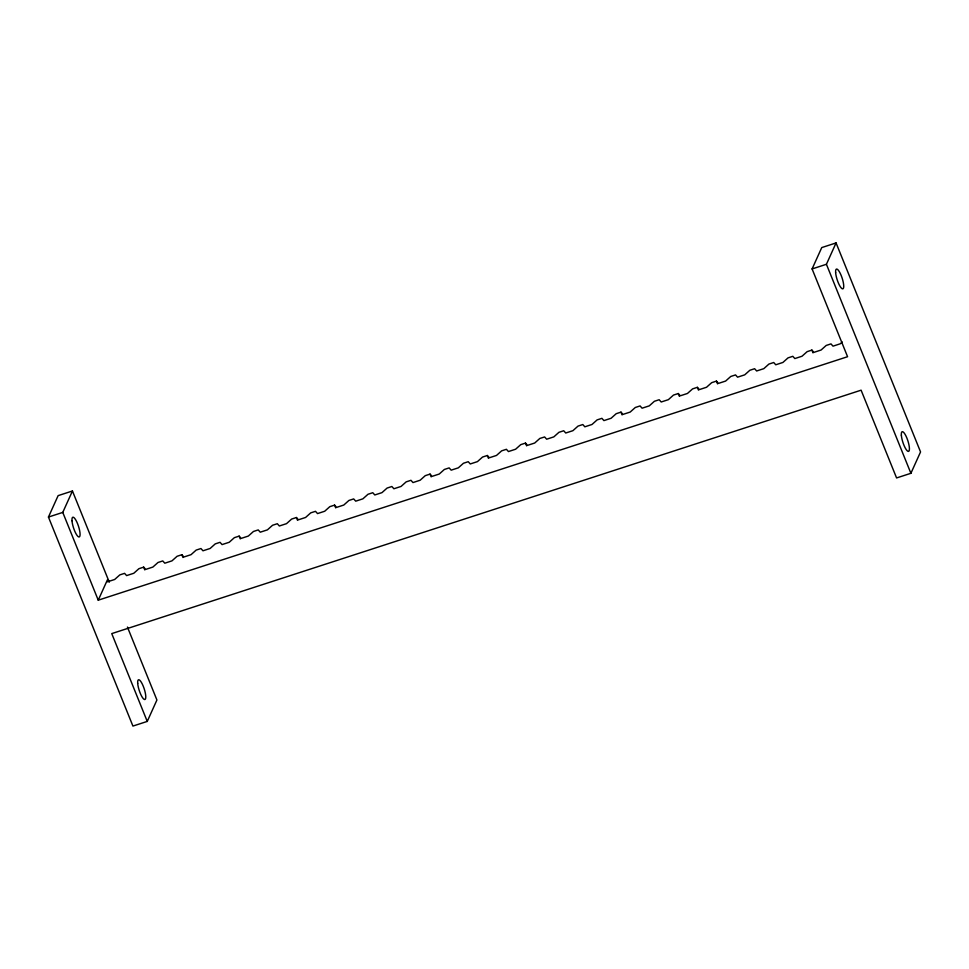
<?xml version="1.0" encoding="UTF-8"?>
<svg xmlns="http://www.w3.org/2000/svg" width="969" height="969" viewBox="0 0 969 969"><rect width="100%" height="100%" fill="white"/><g stroke="black" fill="none" stroke-linecap="round" stroke-linejoin="round"><path stroke-width="1.45" d="M127.436 627.064L156.917 700.006L147.252 721.42L132.923 726.072L48.45 517.058L58.128 495.631L72.445 490.992L109.291 582.175M147.252 721.42L111.75 633.605L861.102 390.18L896.579 477.947L910.896 473.296L920.55 451.942L836.065 242.928L821.748 247.579L812.095 268.934L847.572 356.713L98.244 600.174L62.767 512.407L72.445 490.992M98.244 600.174L107.377 579.947L108.298 580.092L107.523 581.8L114.681 579.474L119.805 574.896L124.577 573.345L126.612 575.598L133.783 573.273L138.906 568.694L143.678 567.144L145.713 569.397L152.872 567.071L157.995 562.492L162.768 560.942L164.803 563.195L171.961 560.869L177.085 556.279L181.857 554.728L183.892 556.993L191.05 554.668L196.174 550.089L200.946 548.539L202.981 550.792L210.14 548.466L215.263 543.875L220.036 542.325L222.071 544.59L229.241 542.265L234.353 537.674L239.137 536.123L241.172 538.389L248.33 536.063L253.454 531.472L258.226 529.922L260.261 532.187L267.42 529.861L272.543 525.271L277.316 523.72L279.351 525.985L286.509 523.66L291.633 519.069L296.405 517.519L298.44 519.784L305.598 517.458L310.722 512.867L315.494 511.317L317.529 513.582L324.688 511.257L329.811 506.666L334.596 505.115L336.631 507.368L343.789 505.043L348.913 500.464L353.685 498.914L355.72 501.167L362.878 498.841L368.002 494.263L372.774 492.712L374.809 494.965L381.968 492.64L387.091 488.061L391.864 486.511L393.898 488.764L401.057 486.438L406.181 481.859L410.953 480.309L412.988 482.562L420.146 480.236L425.27 475.658L430.042 474.107L432.089 476.36L439.248 474.035L444.371 469.456L449.144 467.906L451.179 470.159L458.337 467.833L463.461 463.255L468.233 461.704L470.268 463.957L477.426 461.632L482.55 457.053L487.322 455.503L489.357 457.756L496.516 455.43L501.639 450.851L506.412 449.301L508.446 451.554L515.605 449.228L520.728 444.65L525.501 443.099L527.548 445.352L534.706 443.027L539.83 438.448L544.626 436.958L546.661 439.211L553.82 436.886L558.943 432.307L563.716 430.757L565.751 433.01L572.909 430.684L578.033 426.094L582.805 424.543L584.84 426.808L591.998 424.483L597.122 419.892L601.894 418.342L603.929 420.594L611.088 418.269L616.211 413.69L620.984 412.14L623.019 414.393L630.177 412.067L635.301 407.489L640.073 405.938L642.108 408.191L649.266 405.866L654.39 401.287L659.162 399.737L661.209 401.99L668.368 399.664L673.479 395.086L678.264 393.535L680.299 395.788L687.457 393.462L692.581 388.884L697.353 387.334L699.388 389.586L706.546 387.261L711.67 382.67L716.442 381.12L718.477 383.385L725.636 381.059L730.759 376.469L735.532 374.918L737.566 377.171L744.725 374.846L749.849 370.267L754.621 368.717L756.656 370.982L763.814 368.656L768.938 364.065L773.722 362.515L775.757 364.78L782.916 362.454L788.039 357.864L792.812 356.313L794.846 358.566L802.005 356.241L807.129 351.662L811.889 350.088L813.924 352.353L821.082 350.027L826.206 345.448L830.978 343.898L833.013 346.151L840.171 343.825L842.231 341.996M910.896 473.296L826.424 264.283L836.065 242.928M812.095 268.934L826.424 264.283M48.45 517.058L62.767 512.407M811.889 350.088L813.015 352.886M716.442 381.12L717.569 383.906M697.353 387.334L698.479 390.119M678.264 393.535L679.378 396.321M620.984 412.14L622.11 414.926M525.501 443.099L526.639 445.885M487.322 455.503L488.449 458.289M430.042 474.107L431.181 476.893M334.596 505.115L335.722 507.913M296.405 517.519L297.531 520.317M239.137 536.123L240.264 538.921M181.857 554.728L182.984 557.526M143.678 567.144L144.805 569.929M71.997 520.741A10.368 2.616 72 0 0 78.489 536.838A10.368 2.616 72 0 0 77.556 523.66A10.368 2.616 72 0 0 71.997 520.741M137.695 683.315A10.368 2.616 72 0 0 144.199 699.4A10.368 2.616 72 0 0 143.267 686.234A10.368 2.616 72 0 0 137.695 683.315M901.352 435.202A10.368 2.616 72 0 0 907.856 451.288A10.368 2.616 72 0 0 906.911 438.121A10.368 2.616 72 0 0 901.352 435.202M835.641 272.64A10.368 2.616 72 0 0 842.146 288.726A10.368 2.616 72 0 0 841.213 275.547A10.368 2.616 72 0 0 835.641 272.64"/></g></svg>
